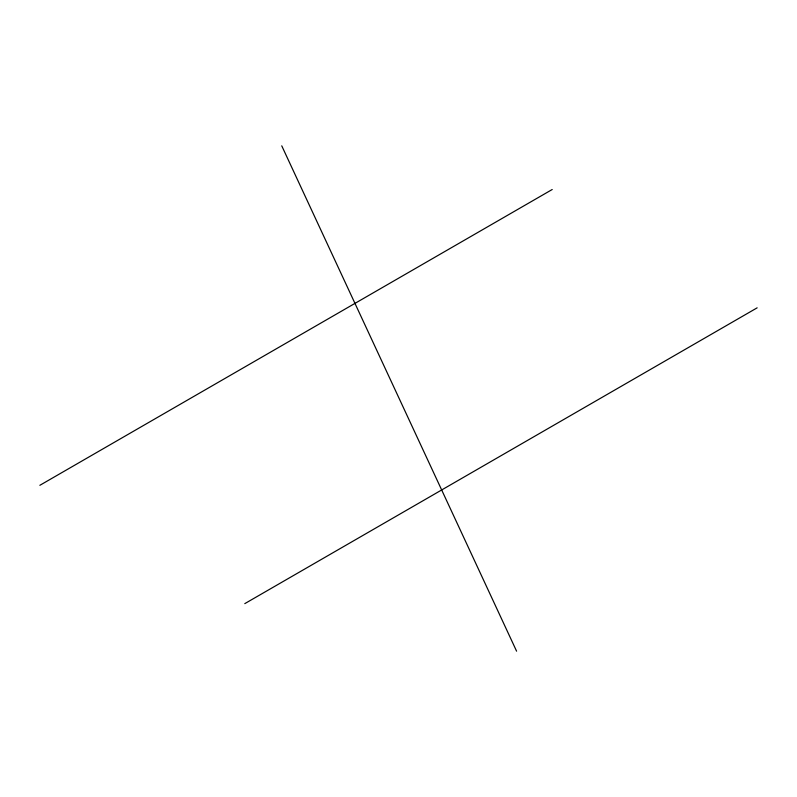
<?xml version="1.0" encoding="UTF-8"?>
<svg xmlns="http://www.w3.org/2000/svg" width="797" height="797" viewBox="0 0 797 797"><rect width="100%" height="100%" fill="white"/><g stroke="black" fill="none" stroke-linecap="round" stroke-linejoin="round"><path stroke-width="1.2" d="M39.85 485.313L552.211 189.507M244.789 603.638L757.15 307.831M281.749 145.831L516.586 651.169"/></g></svg>
